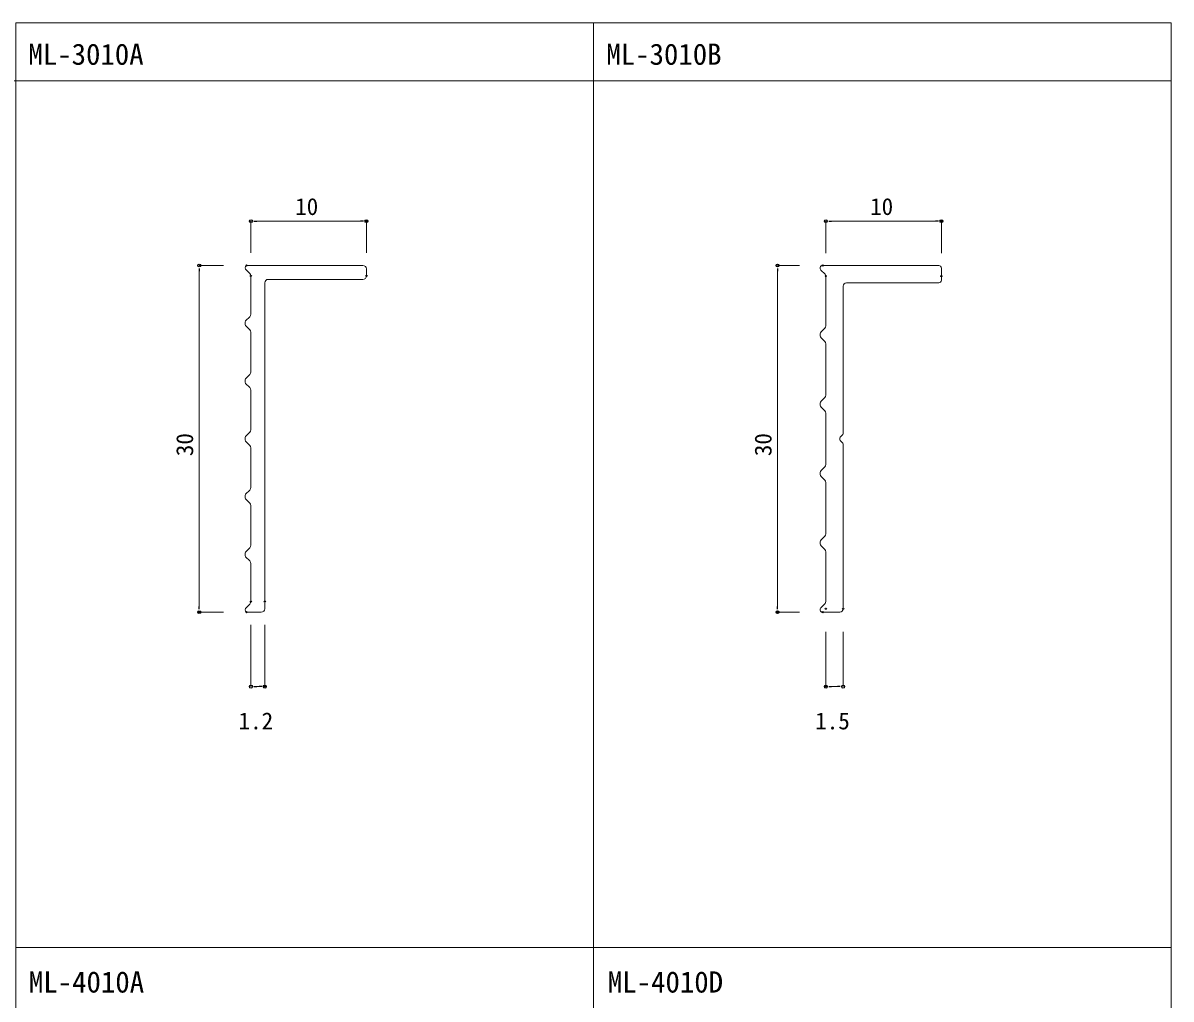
# Model space of a CAD drawing. Units: millimetres, scale not verified. Extents: x -100 to 100, y -84 to 84.
# Drawn here: x 0.6 to 100, y -0.9 to 83.5 of the extents above; entities that cross this region are included whole.
import ezdxf
from ezdxf.enums import TextEntityAlignment as Align

# ---------------------------------------------------------------- set-up
doc = ezdxf.new("R2010")
doc.units = ezdxf.units.MM
doc.header["$LTSCALE"] = 0.2
doc.header["$PDMODE"] = 32
doc.header["$PDSIZE"] = 0.1
for name, color, linetype in [('0-0_0', 7, 'Continuous'), ('0-3_DEFPOINTS', 7, 'Continuous'), ('0-4_製品名', 7, 'Continuous')]:
    doc.layers.add(name, color=color, linetype=linetype)
for name, color, linetype, lineweight in [('0-1_金物', 7, 'Continuous', 18), ('0-2_寸法線', 7, 'Continuous', 18), ('0-5_枠', 9, 'Continuous', 18)]:
    doc.layers.add(name, color=color, linetype=linetype, lineweight=lineweight)
doc.styles.add('ＭＳ ゴシック', font='')
doc.styles.get('ＭＳ ゴシック').set_extended_font_data('MS Gothic')

# ---------------------------------------------------------------- blocks, each defined once
blk = doc.blocks.new('_DOT')
at = {"layer": '0-0_0'}
blk.add_line((-0.5, 0), (-1, 0), dxfattribs=at)
blk.add_circle((0, 0), 0.25, dxfattribs=at)
blk.add_circle((0, 0), 0.25, dxfattribs=at)
blk = doc.blocks.new('U38')
at = {"layer": '0-2_寸法線', "style": 'ＭＳ ゴシック'}
blk.add_text('30', height=1.466, rotation=90, dxfattribs=at).set_placement((1065.6031, 596.0882), align=Align.BOTTOM_LEFT)
blk = doc.blocks.new('D1')
at = {"layer": '0-2_寸法線'}
for p, q in [((1067.7832, 612.5882), (1065.6931, 612.5882)), ((1065.6931, 612.0882), (1065.6931, 583.0882)), ((1067.7832, 582.5882), (1065.6931, 582.5882))]:
    blk.add_line(p, q, dxfattribs=at)
at = {"layer": '0-3_DEFPOINTS'}
for p in [(1069.7832, 612.5882), (1065.6931, 582.5882), (1069.7832, 582.5882)]:
    blk.add_point(p, dxfattribs=at)
at = {"layer": '0-0_0'}
blk.add_blockref('U38', (0, 0), dxfattribs=at)
at = {"layer": '0-2_寸法線', "xscale": 0.5, "yscale": 0.5}
for p, rotation in [((1065.6931, 612.5882), 90), ((1065.6931, 582.5882), 270)]:
    blk.add_blockref('_DOT', p, dxfattribs=dict(at, rotation=rotation))
blk = doc.blocks.new('U39')
at = {"layer": '0-2_寸法線', "style": 'ＭＳ ゴシック'}
blk.add_text('10', height=1.466, dxfattribs=at).set_placement((1074.0001, 616.5183), align=Align.BOTTOM_LEFT)
blk = doc.blocks.new('D2')
at = {"layer": '0-2_寸法線'}
for p, q in [((1070.1668, 613.6803), (1070.1668, 616.4283)), ((1070.6668, 616.4283), (1079.6668, 616.4283)), ((1080.1668, 613.6803), (1080.1668, 616.4283))]:
    blk.add_line(p, q, dxfattribs=at)
at = {"layer": '0-3_DEFPOINTS'}
for p in [(1080.1668, 616.4283), (1070.1668, 611.6803), (1080.1668, 611.6803)]:
    blk.add_point(p, dxfattribs=at)
at = {"layer": '0-0_0'}
blk.add_blockref('U39', (0, 0), dxfattribs=at)
at = {"layer": '0-2_寸法線', "xscale": 0.5, "yscale": 0.5, "rotation": 180}
blk.add_blockref('_DOT', (1070.1668, 616.4283), dxfattribs=at)
at = {"layer": '0-2_寸法線', "xscale": 0.5, "yscale": 0.5}
blk.add_blockref('_DOT', (1080.1668, 616.4283), dxfattribs=at)
blk = doc.blocks.new('U43')
at = {"layer": '0-2_寸法線', "style": 'ＭＳ ゴシック'}
blk.add_text('10', height=1.466, dxfattribs=at).set_placement((1123.7733, 616.5183), align=Align.BOTTOM_LEFT)
blk = doc.blocks.new('D6')
at = {"layer": '0-2_寸法線'}
for p, q in [((1119.9382, 613.668), (1119.9382, 616.4283)), ((1120.4382, 616.4283), (1129.4418, 616.4283)), ((1129.9418, 613.668), (1129.9418, 616.4283))]:
    blk.add_line(p, q, dxfattribs=at)
at = {"layer": '0-3_DEFPOINTS'}
for p in [(1129.9418, 616.4283), (1119.9382, 611.668), (1129.9418, 611.668)]:
    blk.add_point(p, dxfattribs=at)
at = {"layer": '0-0_0'}
blk.add_blockref('U43', (0, 0), dxfattribs=at)
at = {"layer": '0-2_寸法線', "xscale": 0.5, "yscale": 0.5, "rotation": 180}
blk.add_blockref('_DOT', (1119.9382, 616.4283), dxfattribs=at)
at = {"layer": '0-2_寸法線', "xscale": 0.5, "yscale": 0.5}
blk.add_blockref('_DOT', (1129.9418, 616.4283), dxfattribs=at)
blk = doc.blocks.new('U44')
at = {"layer": '0-2_寸法線', "style": 'ＭＳ ゴシック'}
blk.add_text('1.5', height=1.466, dxfattribs=at).set_placement((1119.0216, 572.0055), align=Align.BOTTOM_LEFT)
blk = doc.blocks.new('D7')
at = {"layer": '0-2_寸法線'}
for p, q in [((1119.9382, 580.8882), (1119.9382, 576.1405)), ((1121.4382, 580.8882), (1121.4382, 576.1405)), ((1120.9382, 576.1405), (1120.4382, 576.1405))]:
    blk.add_line(p, q, dxfattribs=at)
at = {"layer": '0-3_DEFPOINTS'}
for p in [(1119.9382, 582.8882), (1121.4382, 582.8882), (1119.9382, 576.1405)]:
    blk.add_point(p, dxfattribs=at)
at = {"layer": '0-0_0'}
blk.add_blockref('U44', (0, 0), dxfattribs=at)
at = {"layer": '0-2_寸法線', "xscale": 0.5, "yscale": 0.5, "rotation": 180}
blk.add_blockref('_DOT', (1119.9382, 576.1405), dxfattribs=at)
at = {"layer": '0-2_寸法線', "xscale": 0.5, "yscale": 0.5}
blk.add_blockref('_DOT', (1121.4382, 576.1405), dxfattribs=at)
blk = doc.blocks.new('U45')
at = {"layer": '0-2_寸法線', "style": 'ＭＳ ゴシック'}
blk.add_text('30', height=1.466, rotation=90, dxfattribs=at).set_placement((1115.6781, 596.0882), align=Align.BOTTOM_LEFT)
blk = doc.blocks.new('D8')
at = {"layer": '0-2_寸法線'}
for p, q in [((1117.6682, 612.5882), (1115.7681, 612.5882)), ((1115.7681, 612.0882), (1115.7681, 583.0882)), ((1117.6682, 582.5882), (1115.7681, 582.5882))]:
    blk.add_line(p, q, dxfattribs=at)
at = {"layer": '0-3_DEFPOINTS'}
for p in [(1119.6682, 612.5882), (1115.7681, 582.5882), (1119.6682, 582.5882)]:
    blk.add_point(p, dxfattribs=at)
at = {"layer": '0-0_0'}
blk.add_blockref('U45', (0, 0), dxfattribs=at)
at = {"layer": '0-2_寸法線', "xscale": 0.5, "yscale": 0.5}
for p, rotation in [((1115.7681, 612.5882), 90), ((1115.7681, 582.5882), 270)]:
    blk.add_blockref('_DOT', p, dxfattribs=dict(at, rotation=rotation))
blk = doc.blocks.new('U46')
at = {"layer": '0-2_寸法線', "style": 'ＭＳ ゴシック'}
blk.add_text('1.2', height=1.466, dxfattribs=at).set_placement((1069.1001, 572.0055), align=Align.BOTTOM_LEFT)
blk = doc.blocks.new('D20')
at = {"layer": '0-2_寸法線'}
for p, q in [((1070.1668, 581.496), (1070.1668, 576.1405)), ((1071.3668, 581.496), (1071.3668, 576.1405)), ((1070.6668, 576.1405), (1070.8668, 576.1405))]:
    blk.add_line(p, q, dxfattribs=at)
at = {"layer": '0-3_DEFPOINTS'}
for p in [(1070.1668, 583.496), (1071.3668, 583.496), (1071.3668, 576.1405)]:
    blk.add_point(p, dxfattribs=at)
at = {"layer": '0-0_0'}
blk.add_blockref('U46', (0, 0), dxfattribs=at)
at = {"layer": '0-2_寸法線', "xscale": 0.5, "yscale": 0.5, "rotation": 180}
blk.add_blockref('_DOT', (1070.1668, 576.1405), dxfattribs=at)
at = {"layer": '0-2_寸法線', "xscale": 0.5, "yscale": 0.5}
blk.add_blockref('_DOT', (1071.3668, 576.1405), dxfattribs=at)
blk = doc.blocks.new('U27')
at = {"layer": '0-4_製品名', "style": 'ＭＳ ゴシック'}
blk.add_text('ML-3010A', height=1.833, dxfattribs=at).set_placement((1050.9044, 629.4084), align=Align.BOTTOM_LEFT)
blk = doc.blocks.new('U28')
at = {"layer": '0-4_製品名', "style": 'ＭＳ ゴシック'}
blk.add_text('ML-3010B', height=1.833, dxfattribs=at).set_placement((1100.9376, 629.4084), align=Align.BOTTOM_LEFT)
blk = doc.blocks.new('U31')
at = {"layer": '0-4_製品名', "style": 'ＭＳ ゴシック'}
blk.add_text('ML-4010A', height=1.833, dxfattribs=at).set_placement((1050.9463, 549.1166), align=Align.BOTTOM_LEFT)
blk = doc.blocks.new('U32')
at = {"layer": '0-4_製品名', "style": 'ＭＳ ゴシック'}
blk.add_text('ML-4010D', height=1.833, dxfattribs=at).set_placement((1101.0688, 549.1166), align=Align.BOTTOM_LEFT)

msp = doc.modelspace()

# ---------------------------------------------------------------- linework, layer by layer
at = {"layer": '0-1_金物'}
for p, q in [((19.9582, 62.5404), (30.0418, 62.5404)), ((20.2539, 61.8447), (19.9582, 62.1404)), ((20.3418, 58.3229), (20.3418, 61.6325)), ((30.3418, 61.6404), (30.3418, 62.2404)), ((69.6883, 62.1404), (70.0458, 61.7828)), ((70.1132, 62.5404), (69.8432, 62.5404)), ((70.1132, 62.5404), (79.8868, 62.5404)), ((80.1168, 62.3104), (80.1168, 61.2704)), ((21.5418, 32.8404), (21.5418, 61.0404)), ((21.8418, 61.3404), (30.0418, 61.3404)), ((70.1132, 61.6202), (70.1132, 57.3229)), ((71.6132, 48.06), (71.6132, 60.7404)), ((71.9132, 61.0404), (79.8868, 61.0404)), ((20.2539, 58.1108), (19.8835, 57.7404)), ((20.2539, 56.97), (19.8835, 57.3404)), ((20.3418, 53.3229), (20.3418, 56.7579)), ((69.7046, 56.7901), (70.0253, 57.1108)), ((69.7046, 56.2907), (70.0253, 55.97)), ((70.1132, 55.7579), (70.1132, 51.3229)), ((20.2539, 53.1108), (19.8835, 52.7404)), ((20.2539, 51.97), (19.8835, 52.3404)), ((20.3418, 48.3229), (20.3418, 51.7579)), ((69.7046, 50.7901), (70.0253, 51.1108)), ((69.7046, 50.2907), (70.0253, 49.97)), ((70.1132, 49.7579), (70.1132, 45.3229)), ((20.2539, 48.1108), (19.8835, 47.7404)), ((20.2539, 46.97), (19.8835, 47.3404)), ((20.3418, 43.3229), (20.3418, 46.7579)), ((71.6132, 47.0208), (71.6132, 32.7704)), ((71.6132, 32.8404), (71.6132, 47.0208)), ((69.7046, 44.7901), (70.0253, 45.1108)), ((69.7046, 44.2907), (70.0253, 43.97)), ((70.1132, 43.7579), (70.1132, 39.3229)), ((20.2539, 43.1108), (19.8835, 42.7404)), ((20.2539, 41.97), (19.8835, 42.3404)), ((20.3418, 38.3229), (20.3418, 41.7579)), ((69.7046, 38.7901), (70.0253, 39.1108)), ((20.2539, 38.1108), (19.8835, 37.7404)), ((69.7046, 38.2907), (70.0253, 37.97)), ((20.2539, 36.97), (19.8835, 37.3404)), ((70.1132, 37.7579), (70.1132, 33.4606)), ((20.3418, 33.4482), (20.3418, 36.7579)), ((19.9582, 32.9404), (20.2539, 33.2361)), ((69.6732, 32.9253), (70.0458, 33.2979)), ((21.2418, 32.5404), (19.9582, 32.5404)), ((71.3132, 32.5404), (69.8432, 32.5404))]:
    msp.add_line(p, q, dxfattribs=at)
for centre, radius, start, end in [((20.0718, 62.3404), 0.23, 119.59185, 240.40815), ((20.0418, 61.6325), 0.3, 0, 45), ((30.0418, 62.2404), 0.3, 0, 90), ((30.0418, 61.6404), 0.3, 270, 0), ((69.8432, 62.3104), 0.23, 90, 227.65739), ((69.8832, 61.6202), 0.23, 0, 45), ((79.8868, 62.3104), 0.23, 0, 90), ((21.8418, 61.0404), 0.3, 90, 180), ((71.9132, 60.7404), 0.3, 90, 180), ((79.8868, 61.2704), 0.23, 270, 0), ((20.3418, 57.5404), 0.5, 156.42182, 203.57818), ((20.0418, 58.3229), 0.3, 315, 0), ((20.0418, 56.7579), 0.3, 0, 45), ((69.9168, 56.5779), 0.3, 135, 169.17845), ((69.8132, 57.3229), 0.3, 315, 360), ((70.1132, 56.5404), 0.5, 169.17845, 190.82155), ((69.9168, 56.5028), 0.3, 190.82155, 225), ((69.8132, 55.7579), 0.3, 0, 45), ((20.3418, 52.5404), 0.5, 156.42182, 203.57818), ((20.0418, 53.3229), 0.3, 315, 0), ((20.0418, 51.7579), 0.3, 0, 45), ((69.9168, 50.5779), 0.3, 135, 169.17845), ((69.8132, 51.3229), 0.3, 315, 360), ((70.1132, 50.5404), 0.5, 169.17845, 190.82155), ((69.9168, 50.5028), 0.3, 190.82155, 225), ((69.8132, 49.7579), 0.3, 0, 45), ((20.3418, 47.5404), 0.5, 156.42182, 203.57818), ((20.0418, 48.3229), 0.3, 315, 0), ((71.6132, 47.5404), 0.3, 120, 240), ((71.3132, 48.06), 0.3, 300, 0), ((20.0418, 46.7579), 0.3, 0, 45), ((71.3132, 47.0208), 0.3, 0, 60), ((69.9168, 44.5779), 0.3, 135, 169.17845), ((69.8132, 45.3229), 0.3, 315, 360), ((70.1132, 44.5404), 0.5, 169.17845, 190.82155), ((69.9168, 44.5028), 0.3, 190.82155, 225), ((69.8132, 43.7579), 0.3, 0, 45), ((20.3418, 42.5404), 0.5, 156.42182, 203.57818), ((20.0418, 43.3229), 0.3, 315, 0), ((20.0418, 41.7579), 0.3, 0, 45), ((69.9168, 38.5779), 0.3, 135, 169.17845), ((69.8132, 39.3229), 0.3, 315, 360), ((20.0418, 38.3229), 0.3, 315, 0), ((70.1132, 38.5404), 0.5, 169.17845, 190.82155), ((69.9168, 38.5028), 0.3, 190.82155, 225), ((69.8132, 37.7579), 0.3, 0, 45), ((20.3418, 37.5404), 0.5, 156.42182, 203.57818), ((20.0418, 36.7579), 0.3, 0, 45), ((20.0718, 32.7404), 0.23, 119.59185, 240.40815), ((20.0418, 33.4482), 0.3, 315, 0), ((21.2418, 32.8404), 0.3, 270, 0), ((69.8432, 32.7704), 0.23, 132.34261, 270), ((69.8832, 33.4606), 0.23, 315, 360), ((71.3132, 32.8404), 0.3, 270, 0)]:
    msp.add_arc(centre, radius, start, end, dxfattribs=at)
at = {"layer": '0-2_寸法線', "color": 8}
for p, q in [((15.8681, 61.0404), (15.8681, 34.0404)), ((65.9431, 61.0404), (65.9431, 34.0404))]:
    msp.add_line(p, q, dxfattribs=at)
at = {"layer": '0-5_枠'}
msp.add_line((-100, 78.5292), (100, 78.5292), dxfattribs=at)
for points in [[(0, 83.5292), (50, 83.5292), (50, 3.5292), (0, 3.5292)], [(50, 83.5292), (100, 83.5292), (100, 3.5292), (50, 3.5292)], [(0, 3.5292), (50, 3.5292), (50, -76.4708), (0, -76.4708)], [(50, 3.5292), (100, 3.5292), (100, -76.4708), (50, -76.4708)]]:
    msp.add_lwpolyline(points, close=True, dxfattribs=at)

# ---------------------------------------------------------------- block references
at = {"layer": '0-0_0'}
for name in ['U27', 'U28', 'U31', 'U32']:
    msp.add_blockref(name, (-1049.825, -550.0478), dxfattribs=at)
at = {"layer": '0-2_寸法線'}
for name in ['D2', 'D6', 'D1', 'D8', 'D20', 'D7']:
    msp.add_blockref(name, (-1049.825, -550.0478), dxfattribs=at)

doc.saveas('drawing.dxf')
